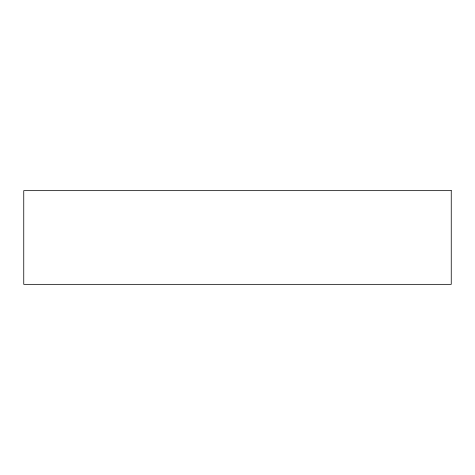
<?xml version="1.0" encoding="UTF-8"?>
<svg xmlns="http://www.w3.org/2000/svg" width="475" height="475" viewBox="0 0 475 475"><rect width="100%" height="100%" fill="white"/><g stroke="black" fill="none" stroke-linecap="round" stroke-linejoin="round"><path stroke-width="0.71" d="M451.25 190.653L23.75 190.653L23.75 284.347L451.25 284.347L451.25 190.653"/></g></svg>
